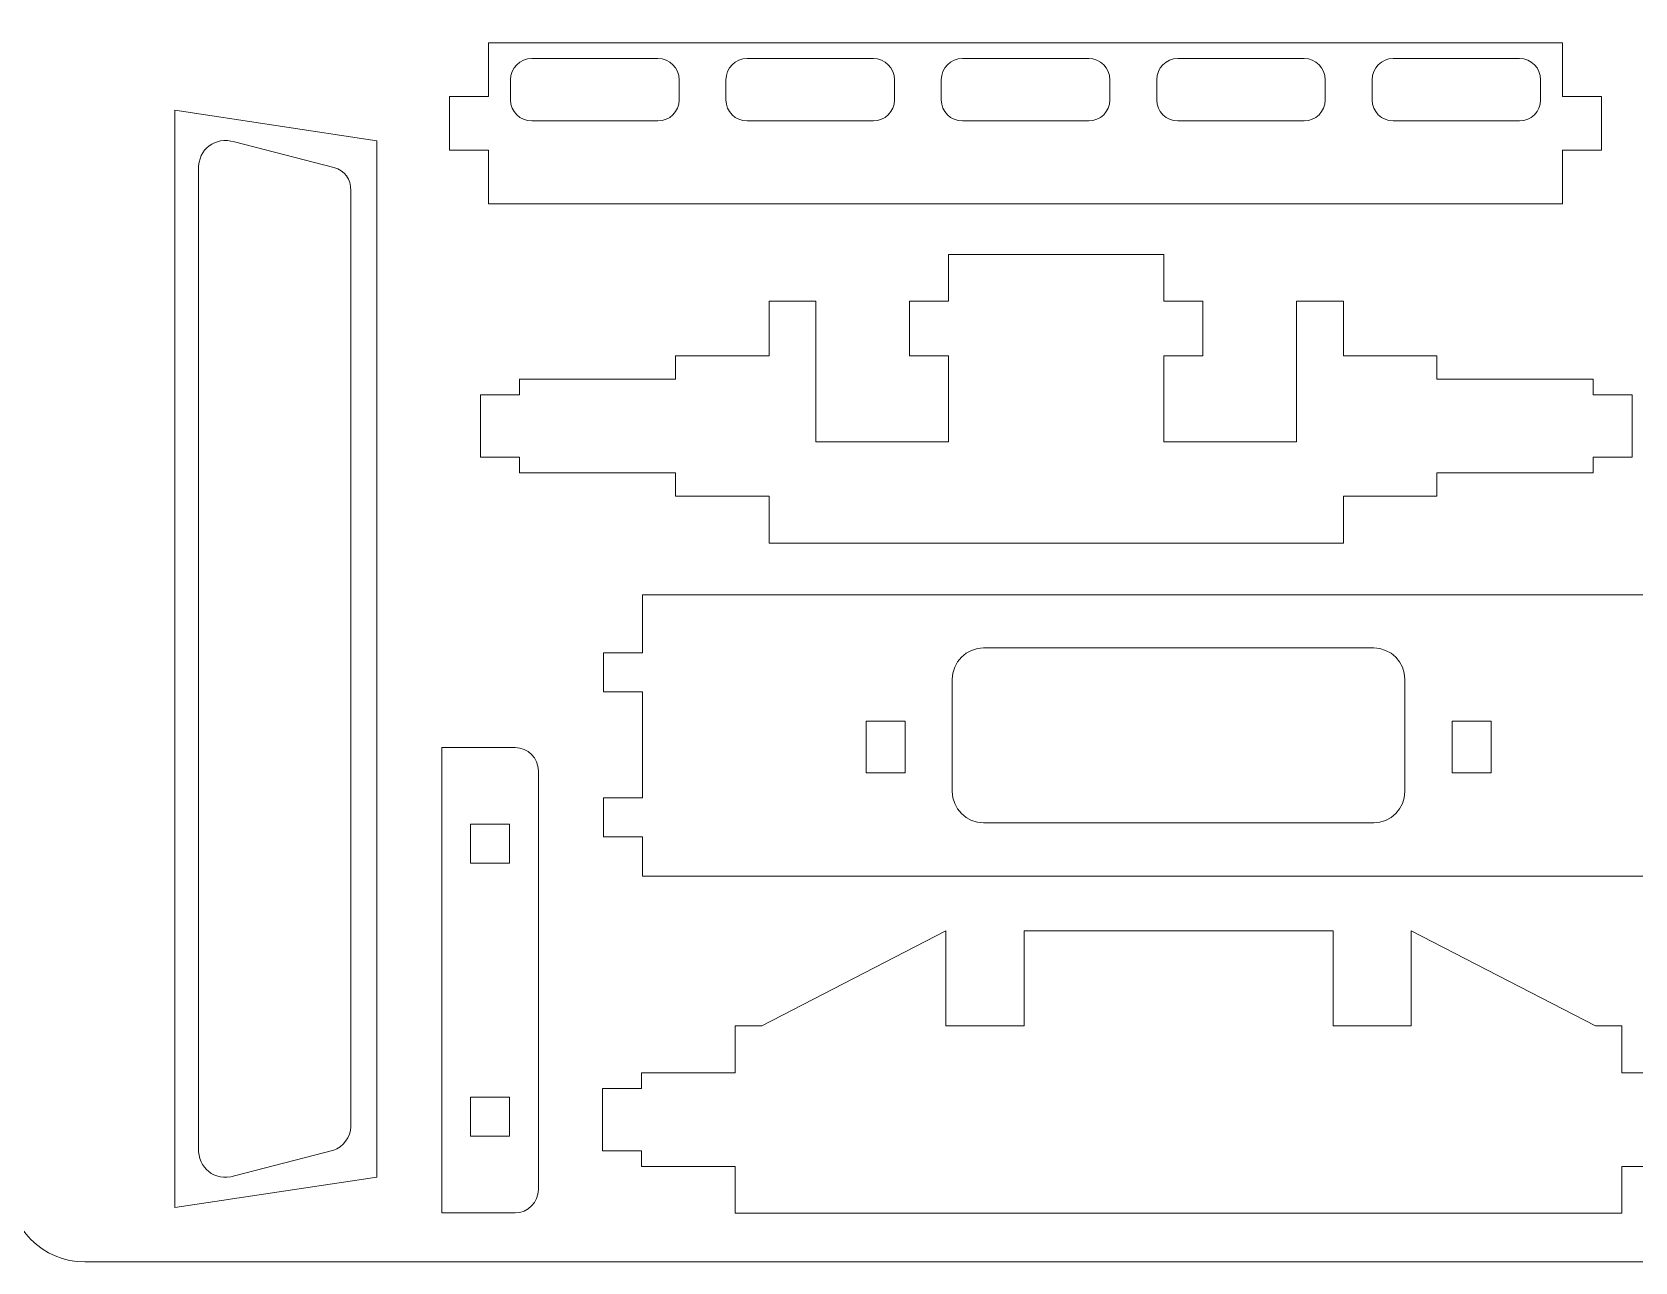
# Model space of a CAD drawing. Header units: centimetres. Extents: x -27.7 to 62.5, y 17.3 to 46.3.
# Drawn here: x -8.55 to 1.93, y 17.3 to 25.34 of the extents above; entities that cross this region are included whole.
import ezdxf

# ---------------------------------------------------------------- set-up
doc = ezdxf.new("R2010")
doc.units = ezdxf.units.CM
doc.header["$MEASUREMENT"] = 0
doc.layers.add('Camada 1', color=7, linetype='Continuous')

msp = doc.modelspace()

# ---------------------------------------------------------------- linework, layer by layer
at = {"layer": 'Camada 1', "color": 6, "lineweight": 20}
msp.add_open_spline([(-8.20292, 46.30494), (-8.20292, 46.30494), (9.79708, 46.30494), (9.79708, 46.30494), (9.79708, 46.30494), (10.07208, 46.30494), (10.29708, 46.07994), (10.29708, 45.80494), (10.29708, 45.80494), (10.29708, 45.80494), (10.29708, 17.80494), (10.29708, 17.80494), (10.29708, 17.80494), (10.29708, 17.52994), (10.07208, 17.30494), (9.79708, 17.30494), (9.79708, 17.30494), (9.79708, 17.30494), (-8.20292, 17.30494), (-8.20292, 17.30494), (-8.20292, 17.30494), (-8.47792, 17.30494), (-8.70292, 17.52994), (-8.70292, 17.80494), (-8.70292, 17.80494), (-8.70292, 17.80494), (-8.70292, 45.80494), (-8.70292, 45.80494), (-8.70292, 45.80494), (-8.70292, 46.07994), (-8.47792, 46.30494), (-8.20292, 46.30494)], degree=3, knots=[0, 0, 0, 0, 0.11111111, 0.11111111, 0.11111111, 0.11111111, 0.22222222, 0.22222222, 0.22222222, 0.22222222, 0.33333333, 0.33333333, 0.33333333, 0.33333333, 0.44444444, 0.44444444, 0.44444444, 0.44444444, 0.55555556, 0.55555556, 0.55555556, 0.55555556, 0.66666667, 0.66666667, 0.66666667, 0.66666667, 0.77777778, 0.77777778, 0.77777778, 0.77777778, 1, 1, 1, 1], dxfattribs=at)
at = {"layer": 'Camada 1', "lineweight": 9}
for points, knots in [([(1.45419, 24.92132), (1.45419, 24.92132), (1.45419, 25.27154), (1.45419, 25.27154), (1.45419, 25.27154), (1.45419, 25.27154), (-5.56467, 25.27154), (-5.56467, 25.27154), (-5.56467, 25.27154), (-5.56467, 25.27154), (-5.56467, 24.92132), (-5.56467, 24.92132), (-5.56467, 24.92132), (-5.56467, 24.92132), (-5.81969, 24.92132), (-5.81969, 24.92132), (-5.81969, 24.92132), (-5.81969, 24.92132), (-5.81969, 24.57109), (-5.81969, 24.57109), (-5.81969, 24.57109), (-5.81969, 24.57109), (-5.56467, 24.57109), (-5.56467, 24.57109), (-5.56467, 24.57109), (-5.56467, 24.57109), (-5.56467, 24.22087), (-5.56467, 24.22087), (-5.56467, 24.22087), (-5.56467, 24.22087), (1.45419, 24.22087), (1.45419, 24.22087), (1.45419, 24.22087), (1.45419, 24.22087), (1.45419, 24.57109), (1.45419, 24.57109), (1.45419, 24.57109), (1.45419, 24.57109), (1.70921, 24.57109), (1.70921, 24.57109), (1.70921, 24.57109), (1.70921, 24.57109), (1.70921, 24.92132), (1.70921, 24.92132), (1.70921, 24.92132), (1.70921, 24.92132), (1.45419, 24.92132), (1.45419, 24.92132)], [0, 0, 0, 0, 0.07692308, 0.07692308, 0.07692308, 0.07692308, 0.15384615, 0.15384615, 0.15384615, 0.15384615, 0.23076923, 0.23076923, 0.23076923, 0.23076923, 0.30769231, 0.30769231, 0.30769231, 0.30769231, 0.38461538, 0.38461538, 0.38461538, 0.38461538, 0.46153846, 0.46153846, 0.46153846, 0.46153846, 0.53846154, 0.53846154, 0.53846154, 0.53846154, 0.61538462, 0.61538462, 0.61538462, 0.61538462, 0.69230769, 0.69230769, 0.69230769, 0.69230769, 0.76923077, 0.76923077, 0.76923077, 0.76923077, 0.84615385, 0.84615385, 0.84615385, 0.84615385, 1, 1, 1, 1]), ([(-6.29474, 17.85962), (-6.29474, 17.85962), (-6.29474, 24.63278), (-6.29474, 24.63278), (-6.29474, 24.63278), (-6.29474, 24.63278), (-7.61575, 24.83185), (-7.61575, 24.83185), (-7.61575, 24.83185), (-7.61575, 24.83185), (-7.61575, 17.66055), (-7.61575, 17.66055), (-7.61575, 17.66055), (-7.61575, 17.66055), (-6.29474, 17.85962), (-6.29474, 17.85962)], [0, 0, 0, 0, 0.2, 0.2, 0.2, 0.2, 0.4, 0.4, 0.4, 0.4, 0.6, 0.6, 0.6, 0.6, 1, 1, 1, 1]), ([(2.44878, 21.66521), (2.44878, 21.66521), (-4.55926, 21.66521), (-4.55926, 21.66521), (-4.55926, 21.66521), (-4.55926, 21.66521), (-4.55926, 21.28589), (-4.55926, 21.28589), (-4.55926, 21.28589), (-4.55926, 21.28589), (-4.81428, 21.28589), (-4.81428, 21.28589), (-4.81428, 21.28589), (-4.81428, 21.28589), (-4.81428, 21.03087), (-4.81428, 21.03087), (-4.81428, 21.03087), (-4.81428, 21.03087), (-4.55926, 21.03087), (-4.55926, 21.03087), (-4.55926, 21.03087), (-4.55926, 21.03087), (-4.55926, 20.33722), (-4.55926, 20.33722), (-4.55926, 20.33722), (-4.55926, 20.33722), (-4.81428, 20.33722), (-4.81428, 20.33722), (-4.81428, 20.33722), (-4.81428, 20.33722), (-4.81428, 20.08221), (-4.81428, 20.08221), (-4.81428, 20.08221), (-4.81428, 20.08221), (-4.55926, 20.08221), (-4.55926, 20.08221), (-4.55926, 20.08221), (-4.55926, 20.08221), (-4.55926, 19.82719), (-4.55926, 19.82719), (-4.55926, 19.82719), (-4.55926, 19.82719), (2.44878, 19.82719), (2.44878, 19.82719), (2.44878, 19.82719), (2.44878, 19.82719), (2.44878, 20.08221), (2.44878, 20.08221), (2.44878, 20.08221), (2.44878, 20.08221), (2.7038, 20.08221), (2.7038, 20.08221), (2.7038, 20.08221), (2.7038, 20.08221), (2.7038, 20.33722), (2.7038, 20.33722), (2.7038, 20.33722), (2.7038, 20.33722), (2.44878, 20.33722), (2.44878, 20.33722), (2.44878, 20.33722), (2.44878, 20.33722), (2.44878, 21.03087), (2.44878, 21.03087), (2.44878, 21.03087), (2.44878, 21.03087), (2.7038, 21.03087), (2.7038, 21.03087), (2.7038, 21.03087), (2.7038, 21.03087), (2.7038, 21.28589), (2.7038, 21.28589), (2.7038, 21.28589), (2.7038, 21.28589), (2.44878, 21.28589), (2.44878, 21.28589), (2.44878, 21.28589), (2.44878, 21.28589), (2.44878, 21.66521), (2.44878, 21.66521)], [0, 0, 0, 0, 0.04761905, 0.04761905, 0.04761905, 0.04761905, 0.0952381, 0.0952381, 0.0952381, 0.0952381, 0.14285714, 0.14285714, 0.14285714, 0.14285714, 0.19047619, 0.19047619, 0.19047619, 0.19047619, 0.23809524, 0.23809524, 0.23809524, 0.23809524, 0.28571429, 0.28571429, 0.28571429, 0.28571429, 0.33333333, 0.33333333, 0.33333333, 0.33333333, 0.38095238, 0.38095238, 0.38095238, 0.38095238, 0.42857143, 0.42857143, 0.42857143, 0.42857143, 0.47619048, 0.47619048, 0.47619048, 0.47619048, 0.52380952, 0.52380952, 0.52380952, 0.52380952, 0.57142857, 0.57142857, 0.57142857, 0.57142857, 0.61904762, 0.61904762, 0.61904762, 0.61904762, 0.66666667, 0.66666667, 0.66666667, 0.66666667, 0.71428571, 0.71428571, 0.71428571, 0.71428571, 0.76190476, 0.76190476, 0.76190476, 0.76190476, 0.80952381, 0.80952381, 0.80952381, 0.80952381, 0.85714286, 0.85714286, 0.85714286, 0.85714286, 0.9047619, 0.9047619, 0.9047619, 0.9047619, 1, 1, 1, 1]), ([(-4.56483, 17.92906), (-4.56483, 17.92906), (-3.95278, 17.92906), (-3.95278, 17.92906), (-3.95278, 17.92906), (-3.95278, 17.92906), (-3.95278, 17.62304), (-3.95278, 17.62304), (-3.95278, 17.62304), (-3.95278, 17.62304), (1.84228, 17.62304), (1.84228, 17.62304), (1.84228, 17.62304), (1.84228, 17.62304), (1.84228, 17.92906), (1.84228, 17.92906), (1.84228, 17.92906), (1.84228, 17.92906), (2.45433, 17.92906), (2.45433, 17.92906), (2.45433, 17.92906), (2.45433, 17.92906), (2.45433, 18.03107), (2.45433, 18.03107), (2.45433, 18.03107), (2.45433, 18.03107), (2.70935, 18.03107), (2.70935, 18.03107), (2.70935, 18.03107), (2.70935, 18.03107), (2.70935, 18.43909), (2.70935, 18.43909), (2.70935, 18.43909), (2.70935, 18.43909), (2.45433, 18.43909), (2.45433, 18.43909), (2.45433, 18.43909), (2.45433, 18.43909), (2.45433, 18.5411), (2.45433, 18.5411), (2.45433, 18.5411), (2.45433, 18.5411), (1.84228, 18.5411), (1.84228, 18.5411), (1.84228, 18.5411), (1.84228, 18.5411), (1.84228, 18.84712), (1.84228, 18.84712), (1.84228, 18.84712), (1.84228, 18.84712), (1.66886, 18.84712), (1.66886, 18.84712), (1.66886, 18.84712), (1.66886, 18.84712), (0.46518, 19.46937), (0.46518, 19.46937), (0.46518, 19.46937), (0.46518, 19.46937), (0.46518, 18.84712), (0.46518, 18.84712), (0.46518, 18.84712), (0.46518, 18.84712), (-0.04485, 18.84712), (-0.04485, 18.84712), (-0.04485, 18.84712), (-0.04485, 18.84712), (-0.04485, 19.46937), (-0.04485, 19.46937), (-0.04485, 19.46937), (-0.04485, 19.46937), (-2.06565, 19.46937), (-2.06565, 19.46937), (-2.06565, 19.46937), (-2.06565, 19.46937), (-2.06565, 18.84712), (-2.06565, 18.84712), (-2.06565, 18.84712), (-2.06565, 18.84712), (-2.57568, 18.84712), (-2.57568, 18.84712), (-2.57568, 18.84712), (-2.57568, 18.84712), (-2.57568, 19.46937), (-2.57568, 19.46937), (-2.57568, 19.46937), (-2.57568, 19.46937), (-3.77936, 18.84712), (-3.77936, 18.84712), (-3.77936, 18.84712), (-3.77936, 18.84712), (-3.95278, 18.84712), (-3.95278, 18.84712), (-3.95278, 18.84712), (-3.95278, 18.84712), (-3.95278, 18.5411), (-3.95278, 18.5411), (-3.95278, 18.5411), (-3.95278, 18.5411), (-4.56483, 18.5411), (-4.56483, 18.5411), (-4.56483, 18.5411), (-4.56483, 18.5411), (-4.56483, 18.43909), (-4.56483, 18.43909), (-4.56483, 18.43909), (-4.56483, 18.43909), (-4.81984, 18.43909), (-4.81984, 18.43909), (-4.81984, 18.43909), (-4.81984, 18.43909), (-4.81984, 18.03107), (-4.81984, 18.03107), (-4.81984, 18.03107), (-4.81984, 18.03107), (-4.56483, 18.03107), (-4.56483, 18.03107), (-4.56483, 18.03107), (-4.56483, 18.03107), (-4.56483, 17.92906), (-4.56483, 17.92906)], [0, 0, 0, 0, 0.03225806, 0.03225806, 0.03225806, 0.03225806, 0.06451613, 0.06451613, 0.06451613, 0.06451613, 0.09677419, 0.09677419, 0.09677419, 0.09677419, 0.12903226, 0.12903226, 0.12903226, 0.12903226, 0.16129032, 0.16129032, 0.16129032, 0.16129032, 0.19354839, 0.19354839, 0.19354839, 0.19354839, 0.22580645, 0.22580645, 0.22580645, 0.22580645, 0.25806452, 0.25806452, 0.25806452, 0.25806452, 0.29032258, 0.29032258, 0.29032258, 0.29032258, 0.32258065, 0.32258065, 0.32258065, 0.32258065, 0.35483871, 0.35483871, 0.35483871, 0.35483871, 0.38709677, 0.38709677, 0.38709677, 0.38709677, 0.41935484, 0.41935484, 0.41935484, 0.41935484, 0.4516129, 0.4516129, 0.4516129, 0.4516129, 0.48387097, 0.48387097, 0.48387097, 0.48387097, 0.51612903, 0.51612903, 0.51612903, 0.51612903, 0.5483871, 0.5483871, 0.5483871, 0.5483871, 0.58064516, 0.58064516, 0.58064516, 0.58064516, 0.61290323, 0.61290323, 0.61290323, 0.61290323, 0.64516129, 0.64516129, 0.64516129, 0.64516129, 0.67741935, 0.67741935, 0.67741935, 0.67741935, 0.70967742, 0.70967742, 0.70967742, 0.70967742, 0.74193548, 0.74193548, 0.74193548, 0.74193548, 0.77419355, 0.77419355, 0.77419355, 0.77419355, 0.80645161, 0.80645161, 0.80645161, 0.80645161, 0.83870968, 0.83870968, 0.83870968, 0.83870968, 0.87096774, 0.87096774, 0.87096774, 0.87096774, 0.90322581, 0.90322581, 0.90322581, 0.90322581, 0.93548387, 0.93548387, 0.93548387, 0.93548387, 1, 1, 1, 1])]:
    msp.add_open_spline(points, degree=3, knots=knots, dxfattribs=at)
at = {"layer": 'Camada 1', "color": 104, "lineweight": 9}
for points, knots in [([(-5.42147, 24.89959), (-5.42147, 24.89959), (-5.42147, 25.03146), (-5.42147, 25.03146), (-5.42147, 25.03146), (-5.42147, 25.10741), (-5.35935, 25.16954), (-5.28338, 25.16954), (-5.28338, 25.16954), (-5.28338, 25.16954), (-4.45789, 25.16954), (-4.45789, 25.16954), (-4.45789, 25.16954), (-4.38192, 25.16954), (-4.3198, 25.10741), (-4.3198, 25.03146), (-4.3198, 25.03146), (-4.3198, 25.03146), (-4.3198, 24.89959), (-4.3198, 24.89959), (-4.3198, 24.89959), (-4.3198, 24.82364), (-4.38192, 24.76151), (-4.45789, 24.76151), (-4.45789, 24.76151), (-4.45789, 24.76151), (-5.28338, 24.76151), (-5.28338, 24.76151), (-5.28338, 24.76151), (-5.35935, 24.76151), (-5.42147, 24.82364), (-5.42147, 24.89959)], [0, 0, 0, 0, 0.11111111, 0.11111111, 0.11111111, 0.11111111, 0.22222222, 0.22222222, 0.22222222, 0.22222222, 0.33333333, 0.33333333, 0.33333333, 0.33333333, 0.44444444, 0.44444444, 0.44444444, 0.44444444, 0.55555556, 0.55555556, 0.55555556, 0.55555556, 0.66666667, 0.66666667, 0.66666667, 0.66666667, 0.77777778, 0.77777778, 0.77777778, 0.77777778, 1, 1, 1, 1]), ([(-4.01377, 24.89959), (-4.01377, 24.89959), (-4.01377, 25.03146), (-4.01377, 25.03146), (-4.01377, 25.03146), (-4.01377, 25.10741), (-3.95165, 25.16954), (-3.87568, 25.16954), (-3.87568, 25.16954), (-3.87568, 25.16954), (-3.05019, 25.16954), (-3.05019, 25.16954), (-3.05019, 25.16954), (-2.97422, 25.16954), (-2.9121, 25.10741), (-2.9121, 25.03146), (-2.9121, 25.03146), (-2.9121, 25.03146), (-2.9121, 24.89959), (-2.9121, 24.89959), (-2.9121, 24.89959), (-2.9121, 24.82364), (-2.97422, 24.76151), (-3.05019, 24.76151), (-3.05019, 24.76151), (-3.05019, 24.76151), (-3.87568, 24.76151), (-3.87568, 24.76151), (-3.87568, 24.76151), (-3.95165, 24.76151), (-4.01377, 24.82364), (-4.01377, 24.89959)], [0, 0, 0, 0, 0.11111111, 0.11111111, 0.11111111, 0.11111111, 0.22222222, 0.22222222, 0.22222222, 0.22222222, 0.33333333, 0.33333333, 0.33333333, 0.33333333, 0.44444444, 0.44444444, 0.44444444, 0.44444444, 0.55555556, 0.55555556, 0.55555556, 0.55555556, 0.66666667, 0.66666667, 0.66666667, 0.66666667, 0.77777778, 0.77777778, 0.77777778, 0.77777778, 1, 1, 1, 1]), ([(-2.60607, 24.89959), (-2.60607, 24.89959), (-2.60607, 25.03146), (-2.60607, 25.03146), (-2.60607, 25.03146), (-2.60607, 25.10741), (-2.54395, 25.16954), (-2.46798, 25.16954), (-2.46798, 25.16954), (-2.46798, 25.16954), (-1.64249, 25.16954), (-1.64249, 25.16954), (-1.64249, 25.16954), (-1.56652, 25.16954), (-1.5044, 25.10741), (-1.5044, 25.03146), (-1.5044, 25.03146), (-1.5044, 25.03146), (-1.5044, 24.89959), (-1.5044, 24.89959), (-1.5044, 24.89959), (-1.5044, 24.82364), (-1.56652, 24.76151), (-1.64249, 24.76151), (-1.64249, 24.76151), (-1.64249, 24.76151), (-2.46798, 24.76151), (-2.46798, 24.76151), (-2.46798, 24.76151), (-2.54395, 24.76151), (-2.60607, 24.82364), (-2.60607, 24.89959)], [0, 0, 0, 0, 0.11111111, 0.11111111, 0.11111111, 0.11111111, 0.22222222, 0.22222222, 0.22222222, 0.22222222, 0.33333333, 0.33333333, 0.33333333, 0.33333333, 0.44444444, 0.44444444, 0.44444444, 0.44444444, 0.55555556, 0.55555556, 0.55555556, 0.55555556, 0.66666667, 0.66666667, 0.66666667, 0.66666667, 0.77777778, 0.77777778, 0.77777778, 0.77777778, 1, 1, 1, 1]), ([(-1.19837, 24.89959), (-1.19837, 24.89959), (-1.19837, 25.03146), (-1.19837, 25.03146), (-1.19837, 25.03146), (-1.19837, 25.10741), (-1.13625, 25.16954), (-1.06028, 25.16954), (-1.06028, 25.16954), (-1.06028, 25.16954), (-0.23479, 25.16954), (-0.23479, 25.16954), (-0.23479, 25.16954), (-0.15882, 25.16954), (-0.0967, 25.10741), (-0.0967, 25.03146), (-0.0967, 25.03146), (-0.0967, 25.03146), (-0.0967, 24.89959), (-0.0967, 24.89959), (-0.0967, 24.89959), (-0.0967, 24.82364), (-0.15882, 24.76151), (-0.23479, 24.76151), (-0.23479, 24.76151), (-0.23479, 24.76151), (-1.06028, 24.76151), (-1.06028, 24.76151), (-1.06028, 24.76151), (-1.13625, 24.76151), (-1.19837, 24.82364), (-1.19837, 24.89959)], [0, 0, 0, 0, 0.11111111, 0.11111111, 0.11111111, 0.11111111, 0.22222222, 0.22222222, 0.22222222, 0.22222222, 0.33333333, 0.33333333, 0.33333333, 0.33333333, 0.44444444, 0.44444444, 0.44444444, 0.44444444, 0.55555556, 0.55555556, 0.55555556, 0.55555556, 0.66666667, 0.66666667, 0.66666667, 0.66666667, 0.77777778, 0.77777778, 0.77777778, 0.77777778, 1, 1, 1, 1]), ([(0.20933, 24.89959), (0.20933, 24.89959), (0.20933, 25.03146), (0.20933, 25.03146), (0.20933, 25.03146), (0.20933, 25.10741), (0.27145, 25.16954), (0.34742, 25.16954), (0.34742, 25.16954), (0.34742, 25.16954), (1.17291, 25.16954), (1.17291, 25.16954), (1.17291, 25.16954), (1.24888, 25.16954), (1.311, 25.10741), (1.311, 25.03146), (1.311, 25.03146), (1.311, 25.03146), (1.311, 24.89959), (1.311, 24.89959), (1.311, 24.89959), (1.311, 24.82364), (1.24888, 24.76151), (1.17291, 24.76151), (1.17291, 24.76151), (1.17291, 24.76151), (0.34742, 24.76151), (0.34742, 24.76151), (0.34742, 24.76151), (0.27145, 24.76151), (0.20933, 24.82364), (0.20933, 24.89959)], [0, 0, 0, 0, 0.11111111, 0.11111111, 0.11111111, 0.11111111, 0.22222222, 0.22222222, 0.22222222, 0.22222222, 0.33333333, 0.33333333, 0.33333333, 0.33333333, 0.44444444, 0.44444444, 0.44444444, 0.44444444, 0.55555556, 0.55555556, 0.55555556, 0.55555556, 0.66666667, 0.66666667, 0.66666667, 0.66666667, 0.77777778, 0.77777778, 0.77777778, 0.77777778, 1, 1, 1, 1]), ([(-6.57706, 24.4568), (-6.5039, 24.43776), (-6.46499, 24.38216), (-6.46499, 24.30538), (-6.46499, 24.30538), (-6.46499, 24.30538), (-6.46499, 18.18702), (-6.46499, 18.18702), (-6.46499, 18.18702), (-6.46499, 18.12651), (-6.52013, 18.05042), (-6.57706, 18.0356), (-6.57706, 18.0356), (-6.57706, 18.0356), (-7.22516, 17.86687), (-7.22516, 17.86687), (-7.22516, 17.86687), (-7.36144, 17.8314), (-7.46181, 17.91707), (-7.46181, 18.04981), (-7.46181, 18.04981), (-7.46181, 18.04981), (-7.46181, 24.44259), (-7.46181, 24.44259), (-7.46181, 24.44259), (-7.46181, 24.58337), (-7.35358, 24.65896), (-7.22516, 24.62552), (-7.22516, 24.62552), (-7.22516, 24.62552), (-6.57706, 24.4568), (-6.57706, 24.4568)], [0, 0, 0, 0, 0.11111111, 0.11111111, 0.11111111, 0.11111111, 0.22222222, 0.22222222, 0.22222222, 0.22222222, 0.33333333, 0.33333333, 0.33333333, 0.33333333, 0.44444444, 0.44444444, 0.44444444, 0.44444444, 0.55555556, 0.55555556, 0.55555556, 0.55555556, 0.66666667, 0.66666667, 0.66666667, 0.66666667, 0.77777778, 0.77777778, 0.77777778, 0.77777778, 1, 1, 1, 1]), ([(-2.47458, 20.23471), (-2.47458, 20.23471), (-2.44365, 20.20934), (-2.44365, 20.20934), (-2.44365, 20.20934), (-2.44365, 20.20934), (-2.40838, 20.19049), (-2.40838, 20.19049), (-2.40838, 20.19049), (-2.40838, 20.19049), (-2.37012, 20.17888), (-2.37012, 20.17888), (-2.37012, 20.17888), (-2.37012, 20.17888), (-2.33031, 20.17496), (-2.33031, 20.17496), (-2.33031, 20.17496), (-2.33031, 20.17496), (0.21983, 20.17496), (0.21983, 20.17496), (0.21983, 20.17496), (0.21983, 20.17496), (0.25963, 20.17888), (0.25963, 20.17888), (0.25963, 20.17888), (0.25963, 20.17888), (0.2979, 20.19049), (0.2979, 20.19049), (0.2979, 20.19049), (0.2979, 20.19049), (0.33317, 20.20934), (0.33317, 20.20934), (0.33317, 20.20934), (0.33317, 20.20934), (0.36409, 20.23471), (0.36409, 20.23471), (0.36409, 20.23471), (0.36409, 20.23471), (0.38946, 20.26563), (0.38946, 20.26563), (0.38946, 20.26563), (0.38946, 20.26563), (0.40832, 20.3009), (0.40832, 20.3009), (0.40832, 20.3009), (0.40832, 20.3009), (0.41993, 20.33917), (0.41993, 20.33917), (0.41993, 20.33917), (0.41993, 20.33917), (0.42384, 20.37898), (0.42384, 20.37898), (0.42384, 20.37898), (0.42384, 20.37898), (0.42384, 21.11342), (0.42384, 21.11342), (0.42384, 21.11342), (0.42384, 21.11342), (0.41993, 21.15322), (0.41993, 21.15322), (0.41993, 21.15322), (0.41993, 21.15322), (0.40832, 21.1915), (0.40832, 21.1915), (0.40832, 21.1915), (0.40832, 21.1915), (0.38946, 21.22677), (0.38946, 21.22677), (0.38946, 21.22677), (0.38946, 21.22677), (0.36409, 21.25768), (0.36409, 21.25768), (0.36409, 21.25768), (0.36409, 21.25768), (0.33317, 21.28306), (0.33317, 21.28306), (0.33317, 21.28306), (0.33317, 21.28306), (0.2979, 21.30191), (0.2979, 21.30191), (0.2979, 21.30191), (0.2979, 21.30191), (0.25963, 21.31352), (0.25963, 21.31352), (0.25963, 21.31352), (0.25963, 21.31352), (0.21983, 21.31744), (0.21983, 21.31744), (0.21983, 21.31744), (0.21983, 21.31744), (-2.33031, 21.31744), (-2.33031, 21.31744), (-2.33031, 21.31744), (-2.33031, 21.31744), (-2.37012, 21.31352), (-2.37012, 21.31352), (-2.37012, 21.31352), (-2.37012, 21.31352), (-2.40838, 21.30191), (-2.40838, 21.30191), (-2.40838, 21.30191), (-2.40838, 21.30191), (-2.44365, 21.28306), (-2.44365, 21.28306), (-2.44365, 21.28306), (-2.44365, 21.28306), (-2.47458, 21.25768), (-2.47458, 21.25768), (-2.47458, 21.25768), (-2.47458, 21.25768), (-2.49994, 21.22677), (-2.49994, 21.22677), (-2.49994, 21.22677), (-2.49994, 21.22677), (-2.5188, 21.1915), (-2.5188, 21.1915), (-2.5188, 21.1915), (-2.5188, 21.1915), (-2.53041, 21.15322), (-2.53041, 21.15322), (-2.53041, 21.15322), (-2.53041, 21.15322), (-2.53433, 21.11342), (-2.53433, 21.11342), (-2.53433, 21.11342), (-2.53433, 21.11342), (-2.53433, 20.37898), (-2.53433, 20.37898), (-2.53433, 20.37898), (-2.53433, 20.37898), (-2.53041, 20.33917), (-2.53041, 20.33917), (-2.53041, 20.33917), (-2.53041, 20.33917), (-2.5188, 20.3009), (-2.5188, 20.3009), (-2.5188, 20.3009), (-2.5188, 20.3009), (-2.49994, 20.26563), (-2.49994, 20.26563), (-2.49994, 20.26563), (-2.49994, 20.26563), (-2.47458, 20.23471), (-2.47458, 20.23471)], [0, 0, 0, 0, 0.02702703, 0.02702703, 0.02702703, 0.02702703, 0.05405405, 0.05405405, 0.05405405, 0.05405405, 0.08108108, 0.08108108, 0.08108108, 0.08108108, 0.10810811, 0.10810811, 0.10810811, 0.10810811, 0.13513514, 0.13513514, 0.13513514, 0.13513514, 0.16216216, 0.16216216, 0.16216216, 0.16216216, 0.18918919, 0.18918919, 0.18918919, 0.18918919, 0.21621622, 0.21621622, 0.21621622, 0.21621622, 0.24324324, 0.24324324, 0.24324324, 0.24324324, 0.27027027, 0.27027027, 0.27027027, 0.27027027, 0.2972973, 0.2972973, 0.2972973, 0.2972973, 0.32432432, 0.32432432, 0.32432432, 0.32432432, 0.35135135, 0.35135135, 0.35135135, 0.35135135, 0.37837838, 0.37837838, 0.37837838, 0.37837838, 0.40540541, 0.40540541, 0.40540541, 0.40540541, 0.43243243, 0.43243243, 0.43243243, 0.43243243, 0.45945946, 0.45945946, 0.45945946, 0.45945946, 0.48648649, 0.48648649, 0.48648649, 0.48648649, 0.51351351, 0.51351351, 0.51351351, 0.51351351, 0.54054054, 0.54054054, 0.54054054, 0.54054054, 0.56756757, 0.56756757, 0.56756757, 0.56756757, 0.59459459, 0.59459459, 0.59459459, 0.59459459, 0.62162162, 0.62162162, 0.62162162, 0.62162162, 0.64864865, 0.64864865, 0.64864865, 0.64864865, 0.67567568, 0.67567568, 0.67567568, 0.67567568, 0.7027027, 0.7027027, 0.7027027, 0.7027027, 0.72972973, 0.72972973, 0.72972973, 0.72972973, 0.75675676, 0.75675676, 0.75675676, 0.75675676, 0.78378378, 0.78378378, 0.78378378, 0.78378378, 0.81081081, 0.81081081, 0.81081081, 0.81081081, 0.83783784, 0.83783784, 0.83783784, 0.83783784, 0.86486486, 0.86486486, 0.86486486, 0.86486486, 0.89189189, 0.89189189, 0.89189189, 0.89189189, 0.91891892, 0.91891892, 0.91891892, 0.91891892, 0.94594595, 0.94594595, 0.94594595, 0.94594595, 1, 1, 1, 1]), ([(-3.09793, 20.8389), (-3.09793, 20.8389), (-3.09793, 20.50168), (-3.09793, 20.50168), (-3.09793, 20.50168), (-3.09793, 20.50168), (-2.84292, 20.50168), (-2.84292, 20.50168), (-2.84292, 20.50168), (-2.84292, 20.50168), (-2.84292, 20.83888), (-2.84292, 20.83888), (-2.84292, 20.83888), (-2.84292, 20.83888), (-3.09793, 20.8389), (-3.09793, 20.8389)], [0, 0, 0, 0, 0.2, 0.2, 0.2, 0.2, 0.4, 0.4, 0.4, 0.4, 0.6, 0.6, 0.6, 0.6, 1, 1, 1, 1]), ([(0.98742, 20.8389), (0.98742, 20.8389), (0.98743, 20.50168), (0.98743, 20.50168), (0.98743, 20.50168), (0.98743, 20.50168), (0.73241, 20.50168), (0.73241, 20.50168), (0.73241, 20.50168), (0.73241, 20.50168), (0.73241, 20.83888), (0.73241, 20.83888), (0.73241, 20.83888), (0.73241, 20.83888), (0.98742, 20.8389), (0.98742, 20.8389)], [0, 0, 0, 0, 0.2, 0.2, 0.2, 0.2, 0.4, 0.4, 0.4, 0.4, 0.6, 0.6, 0.6, 0.6, 1, 1, 1, 1]), ([(-5.42773, 20.16535), (-5.42773, 20.16535), (-5.42773, 19.91034), (-5.42773, 19.91034), (-5.42773, 19.91034), (-5.42773, 19.91034), (-5.68275, 19.91034), (-5.68275, 19.91034), (-5.68275, 19.91034), (-5.68275, 19.91034), (-5.68275, 20.16535), (-5.68275, 20.16535), (-5.68275, 20.16535), (-5.68275, 20.16535), (-5.42773, 20.16535), (-5.42773, 20.16535)], [0, 0, 0, 0, 0.2, 0.2, 0.2, 0.2, 0.4, 0.4, 0.4, 0.4, 0.6, 0.6, 0.6, 0.6, 1, 1, 1, 1]), ([(-5.68275, 18.12705), (-5.68275, 18.12705), (-5.42773, 18.12705), (-5.42773, 18.12705), (-5.42773, 18.12705), (-5.42773, 18.12705), (-5.42773, 18.38207), (-5.42773, 18.38207), (-5.42773, 18.38207), (-5.42773, 18.38207), (-5.68275, 18.38207), (-5.68275, 18.38207), (-5.68275, 18.38207), (-5.68275, 18.38207), (-5.68275, 18.12705), (-5.68275, 18.12705)], [0, 0, 0, 0, 0.2, 0.2, 0.2, 0.2, 0.4, 0.4, 0.4, 0.4, 0.6, 0.6, 0.6, 0.6, 1, 1, 1, 1])]:
    msp.add_open_spline(points, degree=3, knots=knots, dxfattribs=at)
at = {"layer": 'Camada 1', "color": 250, "lineweight": 9}
for points, knots in [([(-5.36394, 22.97169), (-5.36394, 22.97169), (-5.36394, 23.07367), (-5.36394, 23.07367), (-5.36394, 23.07367), (-5.36394, 23.07367), (-4.34412, 23.07367), (-4.34412, 23.07367), (-4.34412, 23.07367), (-4.34412, 23.07367), (-4.34412, 23.22665), (-4.34412, 23.22665), (-4.34412, 23.22665), (-4.34412, 23.22665), (-3.73223, 23.22665), (-3.73223, 23.22665), (-3.73223, 23.22665), (-3.73223, 23.22665), (-3.73223, 23.58359), (-3.73223, 23.58359), (-3.73223, 23.58359), (-3.73223, 23.58359), (-3.42628, 23.58359), (-3.42628, 23.58359), (-3.42628, 23.58359), (-3.42628, 23.58359), (-3.42628, 22.66575), (-3.42628, 22.66575), (-3.42628, 22.66575), (-3.42628, 22.66575), (-2.55944, 22.66575), (-2.55944, 22.66575), (-2.55944, 22.66575), (-2.55944, 22.66575), (-2.55944, 23.22665), (-2.55944, 23.22665), (-2.55944, 23.22665), (-2.55944, 23.22665), (-2.81439, 23.22665), (-2.81439, 23.22665), (-2.81439, 23.22665), (-2.81439, 23.22665), (-2.81439, 23.58359), (-2.81439, 23.58359), (-2.81439, 23.58359), (-2.81439, 23.58359), (-2.55944, 23.58359), (-2.55944, 23.58359), (-2.55944, 23.58359), (-2.55944, 23.58359), (-2.55944, 23.88953), (-2.55944, 23.88953), (-2.55944, 23.88953), (-2.55944, 23.88953), (-1.15104, 23.88953), (-1.15104, 23.88953), (-1.15104, 23.88953), (-1.15104, 23.88953), (-1.15104, 23.58359), (-1.15104, 23.58359), (-1.15104, 23.58359), (-1.15104, 23.58359), (-0.89609, 23.58359), (-0.89609, 23.58359), (-0.89609, 23.58359), (-0.89609, 23.58359), (-0.89609, 23.22665), (-0.89609, 23.22665), (-0.89609, 23.22665), (-0.89609, 23.22665), (-1.15104, 23.22665), (-1.15104, 23.22665), (-1.15104, 23.22665), (-1.15104, 23.22665), (-1.15104, 22.66575), (-1.15104, 22.66575), (-1.15104, 22.66575), (-1.15104, 22.66575), (-0.2842, 22.66575), (-0.2842, 22.66575), (-0.2842, 22.66575), (-0.2842, 22.66575), (-0.2842, 23.58359), (-0.2842, 23.58359), (-0.2842, 23.58359), (-0.2842, 23.58359), (0.02175, 23.58359), (0.02175, 23.58359), (0.02175, 23.58359), (0.02175, 23.58359), (0.02175, 23.22665), (0.02175, 23.22665), (0.02175, 23.22665), (0.02175, 23.22665), (0.63364, 23.22665), (0.63364, 23.22665), (0.63364, 23.22665), (0.63364, 23.22665), (0.63364, 23.07367), (0.63364, 23.07367), (0.63364, 23.07367), (0.63364, 23.07367), (1.65346, 23.07367), (1.65346, 23.07367), (1.65346, 23.07367), (1.65346, 23.07367), (1.65346, 22.97169), (1.65346, 22.97169), (1.65346, 22.97169), (1.65346, 22.97169), (1.90841, 22.97169), (1.90841, 22.97169), (1.90841, 22.97169), (1.90841, 22.97169), (1.90841, 22.56377), (1.90841, 22.56377), (1.90841, 22.56377), (1.90841, 22.56377), (1.65346, 22.56377), (1.65346, 22.56377), (1.65346, 22.56377), (1.65346, 22.56377), (1.65346, 22.46179), (1.65346, 22.46179), (1.65346, 22.46179), (1.65346, 22.46179), (0.63364, 22.46179), (0.63364, 22.46179), (0.63364, 22.46179), (0.63364, 22.46179), (0.63364, 22.30881), (0.63364, 22.30881), (0.63364, 22.30881), (0.63364, 22.30881), (0.02175, 22.30881), (0.02175, 22.30881), (0.02175, 22.30881), (0.02175, 22.30881), (0.02175, 22.00287), (0.02175, 22.00287), (0.02175, 22.00287), (0.02175, 22.00287), (-3.73223, 22.00287), (-3.73223, 22.00287), (-3.73223, 22.00287), (-3.73223, 22.00287), (-3.73223, 22.30881), (-3.73223, 22.30881), (-3.73223, 22.30881), (-3.73223, 22.30881), (-4.34412, 22.30881), (-4.34412, 22.30881), (-4.34412, 22.30881), (-4.34412, 22.30881), (-4.34412, 22.46179), (-4.34412, 22.46179), (-4.34412, 22.46179), (-4.34412, 22.46179), (-5.36394, 22.46179), (-5.36394, 22.46179), (-5.36394, 22.46179), (-5.36394, 22.46179), (-5.36394, 22.56377), (-5.36394, 22.56377), (-5.36394, 22.56377), (-5.36394, 22.56377), (-5.61889, 22.56377), (-5.61889, 22.56377), (-5.61889, 22.56377), (-5.61889, 22.56377), (-5.61889, 22.97169), (-5.61889, 22.97169), (-5.61889, 22.97169), (-5.61889, 22.97169), (-5.36394, 22.97169), (-5.36394, 22.97169)], [0, 0, 0, 0, 0.02222222, 0.02222222, 0.02222222, 0.02222222, 0.04444444, 0.04444444, 0.04444444, 0.04444444, 0.06666667, 0.06666667, 0.06666667, 0.06666667, 0.08888889, 0.08888889, 0.08888889, 0.08888889, 0.11111111, 0.11111111, 0.11111111, 0.11111111, 0.13333333, 0.13333333, 0.13333333, 0.13333333, 0.15555556, 0.15555556, 0.15555556, 0.15555556, 0.17777778, 0.17777778, 0.17777778, 0.17777778, 0.2, 0.2, 0.2, 0.2, 0.22222222, 0.22222222, 0.22222222, 0.22222222, 0.24444444, 0.24444444, 0.24444444, 0.24444444, 0.26666667, 0.26666667, 0.26666667, 0.26666667, 0.28888889, 0.28888889, 0.28888889, 0.28888889, 0.31111111, 0.31111111, 0.31111111, 0.31111111, 0.33333333, 0.33333333, 0.33333333, 0.33333333, 0.35555556, 0.35555556, 0.35555556, 0.35555556, 0.37777778, 0.37777778, 0.37777778, 0.37777778, 0.4, 0.4, 0.4, 0.4, 0.42222222, 0.42222222, 0.42222222, 0.42222222, 0.44444444, 0.44444444, 0.44444444, 0.44444444, 0.46666667, 0.46666667, 0.46666667, 0.46666667, 0.48888889, 0.48888889, 0.48888889, 0.48888889, 0.51111111, 0.51111111, 0.51111111, 0.51111111, 0.53333333, 0.53333333, 0.53333333, 0.53333333, 0.55555556, 0.55555556, 0.55555556, 0.55555556, 0.57777778, 0.57777778, 0.57777778, 0.57777778, 0.6, 0.6, 0.6, 0.6, 0.62222222, 0.62222222, 0.62222222, 0.62222222, 0.64444444, 0.64444444, 0.64444444, 0.64444444, 0.66666667, 0.66666667, 0.66666667, 0.66666667, 0.68888889, 0.68888889, 0.68888889, 0.68888889, 0.71111111, 0.71111111, 0.71111111, 0.71111111, 0.73333333, 0.73333333, 0.73333333, 0.73333333, 0.75555556, 0.75555556, 0.75555556, 0.75555556, 0.77777778, 0.77777778, 0.77777778, 0.77777778, 0.8, 0.8, 0.8, 0.8, 0.82222222, 0.82222222, 0.82222222, 0.82222222, 0.84444444, 0.84444444, 0.84444444, 0.84444444, 0.86666667, 0.86666667, 0.86666667, 0.86666667, 0.88888889, 0.88888889, 0.88888889, 0.88888889, 0.91111111, 0.91111111, 0.91111111, 0.91111111, 0.93333333, 0.93333333, 0.93333333, 0.93333333, 0.95555556, 0.95555556, 0.95555556, 0.95555556, 1, 1, 1, 1]), ([(-5.87111, 17.62577), (-5.87111, 17.62577), (-5.39237, 17.62577), (-5.39237, 17.62577), (-5.39237, 17.62577), (-5.30823, 17.62577), (-5.23937, 17.69462), (-5.23937, 17.77878), (-5.23937, 17.77878), (-5.23937, 17.77878), (-5.23937, 20.51362), (-5.23937, 20.51362), (-5.23937, 20.51362), (-5.23937, 20.59778), (-5.30823, 20.66663), (-5.39237, 20.66663), (-5.39237, 20.66663), (-5.39237, 20.66663), (-5.87111, 20.66663), (-5.87111, 20.66663), (-5.87111, 20.66663), (-5.87111, 20.66663), (-5.87111, 17.62577), (-5.87111, 17.62577)], [0, 0, 0, 0, 0.14285714, 0.14285714, 0.14285714, 0.14285714, 0.28571429, 0.28571429, 0.28571429, 0.28571429, 0.42857143, 0.42857143, 0.42857143, 0.42857143, 0.57142857, 0.57142857, 0.57142857, 0.57142857, 0.71428571, 0.71428571, 0.71428571, 0.71428571, 1, 1, 1, 1])]:
    msp.add_open_spline(points, degree=3, knots=knots, dxfattribs=at)

doc.saveas('drawing.dxf')
